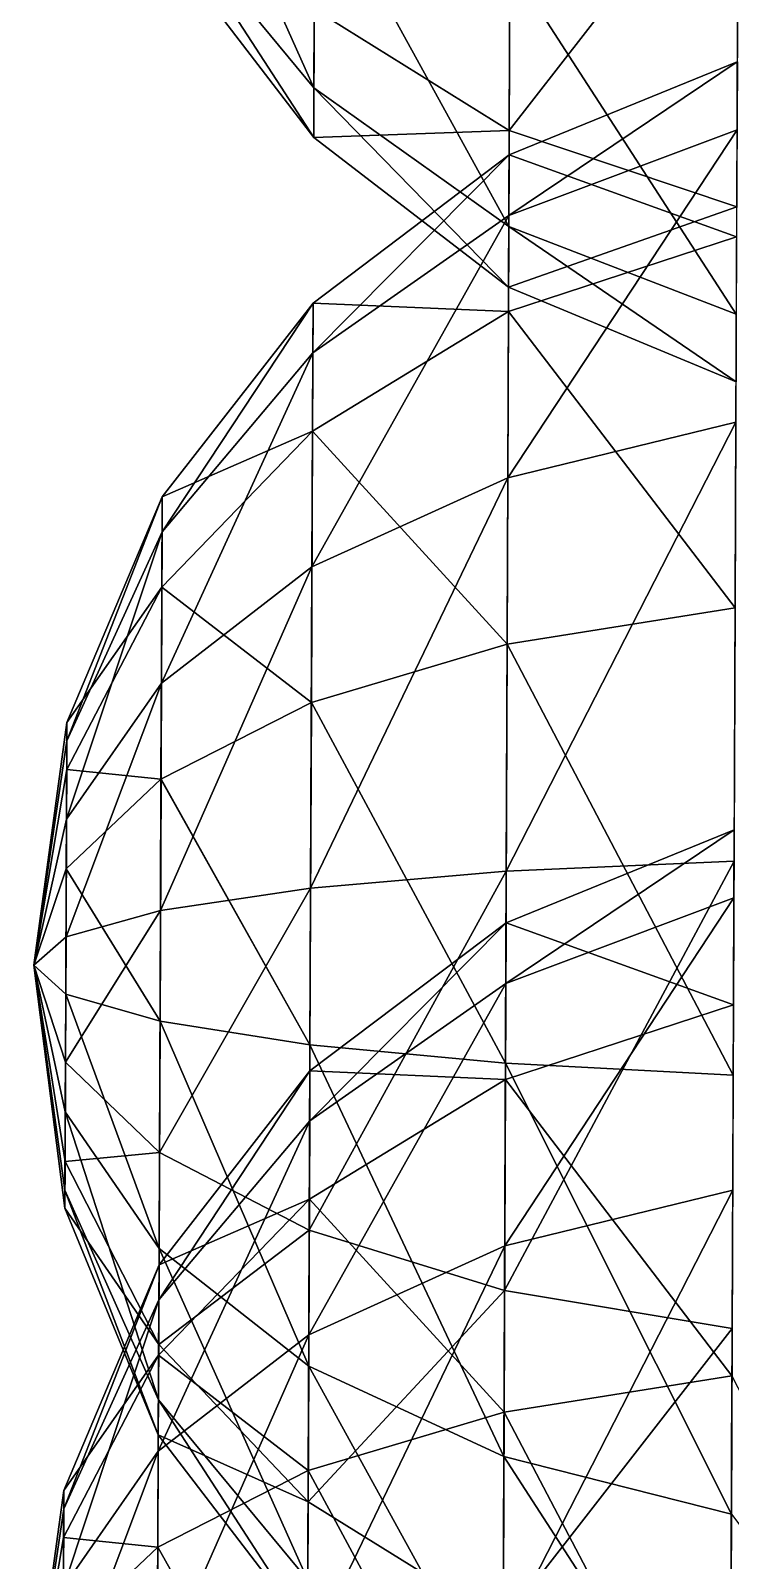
# Model space of a CAD drawing. Header units: metres. Extents: x -322 to 100, y -423 to 142.
# Drawn here: x -80.71 to -58.47, y -51.1 to -2.52 of the extents above; entities that cross this region are included whole.
import ezdxf

# ---------------------------------------------------------------- set-up
doc = ezdxf.new("R2010")
doc.units = ezdxf.units.M

msp = doc.modelspace()

# ---------------------------------------------------------------- linework, layer by layer
for points in [[(-71.706505, -4.335356, -681.155), (-76.450676, 1.392233, -678.70123), (-76.43101, 6.200439, -684.7979), (-76.43091, 6.20054, -684.7978)], [(-71.706505, -4.335356, -681.155), (-76.43101, 6.200439, -684.7979), (-71.67869, 2.464474, -689.77704), (-71.67859, 2.464574, -689.7769)], [(-65.455605, 4.867316, -648.9085), (-71.69632, -1.846344, -660.0884), (-65.4988, -5.692335, -657.23663), (-65.4987, -5.692235, -657.2365)], [(-58.22508, 3.654113, -646.1551), (-65.455605, 4.867316, -648.9085), (-65.4988, -5.692335, -657.23663), (-65.4987, -5.692235, -657.2365)], [(-58.22508, 3.654113, -646.1551), (-65.4988, -5.692335, -657.23663), (-58.27326, -8.123646, -655.4439), (-58.27316, -8.123546, -655.4438)], [(-65.51127, -8.740742, -683.0379), (-71.706505, -4.335356, -681.155), (-71.67869, 2.464474, -689.77704), (-71.67859, 2.464574, -689.7769)], [(-65.51127, -8.740742, -683.0379), (-71.67869, 2.464474, -689.77704), (-65.4772, -0.412685, -693.59766), (-65.477104, -0.412585, -693.59753)], [(-71.71296, -5.913223, -670.28827), (-76.45524, 0.276512, -671.0173), (-76.450676, 1.392233, -678.70123), (-76.45058, 1.392333, -678.7011)], [(-71.71296, -5.913223, -670.28827), (-76.450676, 1.392233, -678.70123), (-71.706505, -4.335356, -681.155), (-71.706406, -4.335256, -681.1549)], [(-71.69632, -1.846344, -660.0884), (-76.45524, 0.276512, -671.0173), (-71.71296, -5.913223, -670.28827), (-71.71286, -5.913123, -670.28815)], [(-58.287167, -11.523701, -684.22156), (-65.51127, -8.740742, -683.0379), (-65.4772, -0.412685, -693.59766), (-65.477104, -0.412585, -693.59753)], [(-58.287167, -11.523701, -684.22156), (-65.4772, -0.412685, -693.59766), (-58.24917, -2.234961, -695.9994), (-58.24907, -2.234861, -695.99927)], [(-65.4988, -5.692335, -657.23663), (-71.69632, -1.846344, -660.0884), (-71.71296, -5.913223, -670.28827), (-71.71286, -5.913123, -670.28815)], [(-58.254417, -3.517408, -940.2869), (-65.50196, -6.464094, -939.9353), (-65.509865, -8.396578, -926.6262), (-65.509766, -8.396478, -926.6261)], [(-58.254417, -3.517408, -940.2869), (-65.509865, -8.396578, -926.6262), (-58.263233, -5.672813, -925.4426), (-58.263134, -5.672713, -925.4425)], [(-58.27714, -9.072874, -954.2202), (-65.50196, -6.464094, -939.9353), (-58.254417, -3.517408, -940.2869), (-58.25432, -3.517308, -940.2868)], [(-65.51917, -10.673227, -669.7288), (-71.71296, -5.913223, -670.28827), (-71.706505, -4.335356, -681.155), (-71.706406, -4.335256, -681.1549)], [(-65.51917, -10.673227, -669.7288), (-71.706505, -4.335356, -681.155), (-65.51127, -8.740742, -683.0379), (-65.51117, -8.740642, -683.0378)], [(-65.4988, -5.692335, -657.23663), (-71.71296, -5.913223, -670.28827), (-65.51917, -10.673227, -669.7288), (-65.51907, -10.673127, -669.7287)], [(-58.263233, -5.672813, -925.4426), (-65.509865, -8.396578, -926.6262), (-65.54393, -16.724636, -916.06647), (-65.54383, -16.724537, -916.06635)], [(-58.263233, -5.672813, -925.4426), (-65.54393, -16.724636, -916.06647), (-58.30123, -14.961555, -913.66473), (-58.301132, -14.961455, -913.6646)], [(-58.27326, -8.123646, -655.4439), (-65.4988, -5.692335, -657.23663), (-65.51917, -10.673227, -669.7288), (-65.51907, -10.673127, -669.7287)], [(-65.50196, -6.464094, -939.9353), (-71.73448, -11.173267, -939.37585), (-71.74094, -12.751133, -928.5091), (-71.74084, -12.751033, -928.509)], [(-65.50196, -6.464094, -939.9353), (-71.74094, -12.751133, -928.5091), (-65.509865, -8.396578, -926.6262), (-65.509766, -8.396478, -926.6261)], [(-65.52233, -11.444988, -952.4275), (-71.73448, -11.173267, -939.37585), (-65.50196, -6.464094, -939.9353), (-65.50186, -6.463994, -939.9352)], [(-58.27714, -9.072874, -954.2202), (-65.52233, -11.444988, -952.4275), (-65.50196, -6.464094, -939.9353), (-65.50186, -6.463994, -939.9352)], [(-58.27326, -8.123646, -655.4439), (-65.51917, -10.673227, -669.7288), (-58.295982, -13.679108, -669.3772), (-58.295883, -13.679008, -669.3771)], [(-65.509865, -8.396578, -926.6262), (-71.74094, -12.751133, -928.5091), (-71.76875, -19.550964, -919.8871), (-71.768654, -19.550865, -919.88696)], [(-65.509865, -8.396578, -926.6262), (-71.76875, -19.550964, -919.8871), (-65.54393, -16.724636, -916.06647), (-65.54383, -16.724537, -916.06635)], [(-58.295982, -13.679108, -669.3772), (-65.51917, -10.673227, -669.7288), (-65.51127, -8.740742, -683.0379), (-65.51117, -8.740642, -683.0378)], [(-58.295982, -13.679108, -669.3772), (-65.51127, -8.740742, -683.0379), (-58.287167, -11.523701, -684.22156), (-58.287067, -11.523601, -684.22144)], [(-58.32532, -20.850636, -963.50903), (-65.52233, -11.444988, -952.4275), (-58.27714, -9.072874, -954.2202), (-58.277042, -9.072774, -954.2201)], [(-71.73448, -11.173267, -939.37585), (-76.52724, -17.323997, -938.64685), (-76.5318, -18.43972, -930.9629), (-76.5317, -18.439621, -930.96277)], [(-71.73448, -11.173267, -939.37585), (-76.5318, -18.43972, -930.9629), (-71.74094, -12.751133, -928.5091), (-71.74084, -12.751033, -928.509)], [(-71.751114, -15.240149, -949.57574), (-76.52724, -17.323997, -938.64685), (-71.73448, -11.173267, -939.37585), (-71.73438, -11.173167, -939.37573)], [(-65.52233, -11.444988, -952.4275), (-71.751114, -15.240149, -949.57574), (-71.73448, -11.173267, -939.37585), (-71.73438, -11.173167, -939.37573)], [(-65.56553, -22.004639, -960.7556), (-71.751114, -15.240149, -949.57574), (-65.52233, -11.444988, -952.4275), (-65.52223, -11.444888, -952.42737)], [(-58.32532, -20.850636, -963.50903), (-65.56553, -22.004639, -960.7556), (-65.52233, -11.444988, -952.4275), (-65.52223, -11.444888, -952.42737)], [(-65.52233, -11.444988, -952.4275), (-65.52233, -11.444988, -952.4275), (-65.56553, -22.004639, -960.7556), (-65.56543, -22.00454, -960.7555)], [(-71.74094, -12.751133, -928.5091), (-76.5318, -18.43972, -930.9629), (-76.55147, -23.247925, -924.8662), (-76.55137, -23.247826, -924.8661)], [(-71.74094, -12.751133, -928.5091), (-76.55147, -23.247925, -924.8662), (-71.76875, -19.550964, -919.8871), (-71.768654, -19.550865, -919.88696)], [(-58.30123, -14.961555, -913.66473), (-65.54393, -16.724636, -916.06647), (-65.59503, -29.216772, -911.0856), (-65.59493, -29.216673, -911.08545)], [(-58.30123, -14.961555, -913.66473), (-65.59503, -29.216772, -911.0856), (-58.358227, -28.894718, -908.10925), (-58.358128, -28.894619, -908.10913)], [(-71.786385, -23.862068, -956.3756), (-76.539, -20.199718, -945.85925), (-71.751114, -15.240149, -949.57574), (-71.751015, -15.240048, -949.5756)], [(-71.751114, -15.240149, -949.57574), (-76.539, -20.199718, -945.85925), (-76.52724, -17.323997, -938.64685), (-76.52714, -17.323898, -938.6467)], [(-65.56553, -22.004639, -960.7556), (-71.786385, -23.862068, -956.3756), (-71.751114, -15.240149, -949.57574), (-71.751015, -15.240048, -949.5756)], [(-71.751114, -15.240149, -949.57574), (-71.751114, -15.240149, -949.57574), (-71.786385, -23.862068, -956.3756), (-71.786285, -23.861969, -956.3755)], [(-65.54393, -16.724636, -916.06647), (-71.76875, -19.550964, -919.8871), (-71.81047, -29.750748, -915.8202), (-71.81037, -29.750648, -915.82007)], [(-65.54393, -16.724636, -916.06647), (-71.81047, -29.750748, -915.8202), (-65.59503, -29.216772, -911.0856), (-65.59493, -29.216673, -911.08545)], [(-76.52724, -17.323997, -938.64685), (-79.55362, -24.497128, -937.7979), (-79.555984, -25.074669, -933.8204), (-79.555885, -25.07457, -933.82025)], [(-76.52724, -17.323997, -938.64685), (-79.555984, -25.074669, -933.8204), (-76.5318, -18.43972, -930.9629), (-76.5317, -18.439621, -930.96277)], [(-76.539, -20.199718, -945.85925), (-79.55362, -24.497128, -937.7979), (-76.52724, -17.323997, -938.64685), (-76.52714, -17.323898, -938.6467)], [(-76.5318, -18.43972, -930.9629), (-79.555984, -25.074669, -933.8204), (-79.56616, -27.56358, -930.6645), (-79.56606, -27.56348, -930.66437)], [(-76.5318, -18.43972, -930.9629), (-79.56616, -27.56358, -930.6645), (-76.55147, -23.247925, -924.8662), (-76.55137, -23.247826, -924.8661)], [(-71.76875, -19.550964, -919.8871), (-76.55147, -23.247925, -924.8662), (-76.58097, -30.460262, -921.9905), (-76.58087, -30.460163, -921.99036)], [(-71.76875, -19.550964, -919.8871), (-76.58097, -30.460262, -921.9905), (-71.81047, -29.750748, -915.8202), (-71.81037, -29.750648, -915.82007)], [(-76.56394, -26.296337, -950.6675), (-79.55971, -25.98571, -941.5313), (-76.539, -20.199718, -945.85925), (-76.5389, -20.19962, -945.85913)], [(-76.539, -20.199718, -945.85925), (-79.55971, -25.98571, -941.5313), (-79.55362, -24.497128, -937.7979), (-79.55352, -24.497028, -937.7978)], [(-71.786385, -23.862068, -956.3756), (-76.56394, -26.296337, -950.6675), (-76.539, -20.199718, -945.85925), (-76.5389, -20.19962, -945.85913)], [(-76.539, -20.199718, -945.85925), (-76.539, -20.199718, -945.85925), (-76.56394, -26.296337, -950.6675), (-76.56384, -26.296238, -950.66736)], [(-58.386044, -35.694836, -965.6644), (-65.56553, -22.004639, -960.7556), (-58.32532, -20.850636, -963.50903), (-58.325222, -20.850536, -963.5089)], [(-65.61997, -35.31359, -962.6881), (-71.786385, -23.862068, -956.3756), (-65.56553, -22.004639, -960.7556), (-65.56543, -22.00454, -960.7555)], [(-58.386044, -35.694836, -965.6644), (-65.61997, -35.31359, -962.6881), (-65.56553, -22.004639, -960.7556), (-65.56543, -22.00454, -960.7555)], [(-76.55147, -23.247925, -924.8662), (-79.56616, -27.56358, -930.6645), (-79.581436, -31.296959, -929.1759), (-79.58134, -31.29686, -929.1758)], [(-76.55147, -23.247925, -924.8662), (-79.581436, -31.296959, -929.1759), (-76.58097, -30.460262, -921.9905), (-76.58087, -30.460163, -921.99036)], [(-71.83083, -34.728783, -957.9535), (-76.56394, -26.296337, -950.6675), (-71.786385, -23.862068, -956.3756), (-71.786285, -23.861969, -956.3755)], [(-65.61997, -35.31359, -962.6881), (-71.83083, -34.728783, -957.9535), (-71.786385, -23.862068, -956.3756), (-71.786285, -23.861969, -956.3755)], [(-79.55971, -25.98571, -941.5313), (-80.607376, -32.20382, -936.88684), (-79.55362, -24.497128, -937.7979), (-79.55352, -24.497028, -937.7978)], [(-79.55362, -24.497128, -937.7979), (-80.607376, -32.20382, -936.88684), (-79.555984, -25.074669, -933.8204), (-79.555885, -25.07457, -933.82025)], [(-79.555984, -25.074669, -933.8204), (-80.607376, -32.20382, -936.88684), (-79.56616, -27.56358, -930.6645), (-79.56606, -27.56348, -930.66437)], [(-79.57262, -29.141552, -944.02026), (-80.607376, -32.20382, -936.88684), (-79.55971, -25.98571, -941.5313), (-79.55961, -25.985611, -941.5312)], [(-76.56394, -26.296337, -950.6675), (-79.57262, -29.141552, -944.02026), (-79.55971, -25.98571, -941.5313), (-79.55961, -25.985611, -941.5312)], [(-76.595375, -33.980263, -951.7832), (-79.57262, -29.141552, -944.02026), (-76.56394, -26.296337, -950.6675), (-76.56384, -26.296238, -950.66736)], [(-71.83083, -34.728783, -957.9535), (-76.595375, -33.980263, -951.7832), (-76.56394, -26.296337, -950.6675), (-76.56384, -26.296238, -950.66736)], [(-79.56616, -27.56358, -930.6645), (-80.607376, -32.20382, -936.88684), (-79.581436, -31.296959, -929.1759), (-79.58134, -31.29686, -929.1758)], [(-58.354164, -27.903059, -772.34247), (-65.60171, -30.849745, -771.99084), (-65.60961, -32.782227, -758.68176), (-65.60951, -32.782127, -758.68164)], [(-58.354164, -27.903059, -772.34247), (-65.60961, -32.782227, -758.68176), (-58.36298, -30.058464, -757.49817), (-58.36288, -30.058365, -757.49805)], [(-58.37689, -33.458527, -786.27576), (-65.60171, -30.849745, -771.99084), (-58.354164, -27.903059, -772.34247), (-58.354065, -27.90296, -772.34235)], [(-79.58888, -33.119045, -944.5978), (-80.607376, -32.20382, -936.88684), (-79.57262, -29.141552, -944.02026), (-79.57252, -29.141453, -944.02014)], [(-76.595375, -33.980263, -951.7832), (-79.58888, -33.119045, -944.5978), (-79.57262, -29.141552, -944.02026), (-79.57252, -29.141453, -944.02014)], [(-58.358227, -28.894718, -908.10925), (-65.59503, -29.216772, -911.0856), (-65.649475, -42.52572, -913.01807), (-65.649376, -42.52562, -913.01794)], [(-58.358227, -28.894718, -908.10925), (-65.649475, -42.52572, -913.01807), (-58.41895, -43.738922, -910.26465), (-58.41885, -43.738823, -910.2645)], [(-65.59503, -29.216772, -911.0856), (-71.81047, -29.750748, -915.8202), (-71.85492, -40.61746, -917.3981), (-71.85482, -40.61736, -917.39795)], [(-65.59503, -29.216772, -911.0856), (-71.85492, -40.61746, -917.3981), (-65.649475, -42.52572, -913.01807), (-65.649376, -42.52562, -913.01794)], [(-71.81047, -29.750748, -915.8202), (-76.58097, -30.460262, -921.9905), (-76.612404, -38.144188, -923.1062), (-76.612305, -38.14409, -923.1061)], [(-71.81047, -29.750748, -915.8202), (-76.612404, -38.144188, -923.1062), (-71.85492, -40.61746, -917.3981), (-71.85482, -40.61736, -917.39795)], [(-58.36298, -30.058464, -757.49817), (-65.60961, -32.782227, -758.68176), (-65.64368, -41.110287, -748.122), (-65.64358, -41.110188, -748.1219)], [(-58.36298, -30.058464, -757.49817), (-65.64368, -41.110287, -748.122), (-58.400978, -39.347206, -745.7203), (-58.40088, -39.347107, -745.72015)], [(-76.58097, -30.460262, -921.9905), (-79.581436, -31.296959, -929.1759), (-79.5977, -35.274452, -929.7534), (-79.5976, -35.274353, -929.7533)], [(-76.58097, -30.460262, -921.9905), (-79.5977, -35.274452, -929.7534), (-76.612404, -38.144188, -923.1062), (-76.612305, -38.14409, -923.1061)], [(-65.60171, -30.849745, -771.99084), (-71.83423, -35.558918, -771.4314), (-71.84068, -37.136784, -760.56464), (-71.84058, -37.136684, -760.5645)], [(-65.60171, -30.849745, -771.99084), (-71.84068, -37.136784, -760.56464), (-65.60961, -32.782227, -758.68176), (-65.60951, -32.782127, -758.68164)], [(-65.62208, -35.83064, -784.48303), (-71.83423, -35.558918, -771.4314), (-65.60171, -30.849745, -771.99084), (-65.60161, -30.849646, -771.9907)], [(-58.37689, -33.458527, -786.27576), (-65.62208, -35.83064, -784.48303), (-65.60171, -30.849745, -771.99084), (-65.60161, -30.849646, -771.9907)], [(-79.581436, -31.296959, -929.1759), (-80.607376, -32.20382, -936.88684), (-79.5977, -35.274452, -929.7534), (-79.5976, -35.274353, -929.7533)], [(-79.5977, -35.274452, -929.7534), (-80.607376, -32.20382, -936.88684), (-79.61061, -38.43029, -932.2424), (-79.61051, -38.43019, -932.24225)], [(-79.61061, -38.43029, -932.2424), (-80.607376, -32.20382, -936.88684), (-79.6167, -39.918873, -935.97577), (-79.6166, -39.918774, -935.97565)], [(-79.6167, -39.918873, -935.97577), (-80.607376, -32.20382, -936.88684), (-79.614334, -39.341335, -939.9533), (-79.614235, -39.341236, -939.9532)], [(-79.614334, -39.341335, -939.9533), (-80.607376, -32.20382, -936.88684), (-79.60416, -36.852425, -943.1092), (-79.60406, -36.852325, -943.1091)], [(-79.60416, -36.852425, -943.1092), (-80.607376, -32.20382, -936.88684), (-79.58888, -33.119045, -944.5978), (-79.58878, -33.118946, -944.59766)], [(-65.60961, -32.782227, -758.68176), (-71.84068, -37.136784, -760.56464), (-71.8685, -43.936615, -751.9426), (-71.8684, -43.936516, -751.9425)], [(-65.60961, -32.782227, -758.68176), (-71.8685, -43.936615, -751.9426), (-65.64368, -41.110287, -748.122), (-65.64358, -41.110188, -748.1219)], [(-76.62488, -41.192596, -948.9075), (-79.60416, -36.852425, -943.1092), (-79.58888, -33.119045, -944.5978), (-79.58878, -33.118946, -944.59766)], [(-76.62488, -41.192596, -948.9075), (-79.58888, -33.119045, -944.5978), (-76.595375, -33.980263, -951.7832), (-76.595276, -33.980164, -951.7831)], [(-58.425068, -45.236286, -795.5646), (-65.62208, -35.83064, -784.48303), (-58.37689, -33.458527, -786.27576), (-58.37679, -33.458427, -786.27563)], [(-71.87256, -44.928562, -953.8866), (-76.62488, -41.192596, -948.9075), (-76.595375, -33.980263, -951.7832), (-76.595276, -33.980164, -951.7831)], [(-71.87256, -44.928562, -953.8866), (-76.595375, -33.980263, -951.7832), (-71.83083, -34.728783, -957.9535), (-71.830734, -34.728683, -957.95337)], [(-65.671074, -47.80572, -957.7072), (-71.87256, -44.928562, -953.8866), (-71.83083, -34.728783, -957.9535), (-71.830734, -34.728683, -957.95337)], [(-65.671074, -47.80572, -957.7072), (-71.83083, -34.728783, -957.9535), (-65.61997, -35.31359, -962.6881), (-65.61987, -35.31349, -962.688)], [(-76.612404, -38.144188, -923.1062), (-79.5977, -35.274452, -929.7534), (-79.61061, -38.43029, -932.2424), (-79.61051, -38.43019, -932.24225)], [(-58.44304, -49.628, -960.10895), (-65.671074, -47.80572, -957.7072), (-65.61997, -35.31359, -962.6881), (-65.61987, -35.31349, -962.688)], [(-58.44304, -49.628, -960.10895), (-65.61997, -35.31359, -962.6881), (-58.386044, -35.694836, -965.6644), (-58.385944, -35.694736, -965.6643)], [(-71.83423, -35.558918, -771.4314), (-76.62698, -41.70965, -770.7024), (-76.631546, -42.82537, -763.01843), (-76.63145, -42.82527, -763.0183)], [(-71.83423, -35.558918, -771.4314), (-76.631546, -42.82537, -763.01843), (-71.84068, -37.136784, -760.56464), (-71.84058, -37.136684, -760.5645)], [(-71.85086, -39.6258, -781.6313), (-76.62698, -41.70965, -770.7024), (-71.83423, -35.558918, -771.4314), (-71.83413, -35.55882, -771.4313)], [(-65.62208, -35.83064, -784.48303), (-71.85086, -39.6258, -781.6313), (-71.83423, -35.558918, -771.4314), (-71.83413, -35.55882, -771.4313)], [(-65.665276, -46.39029, -792.81116), (-71.85086, -39.6258, -781.6313), (-65.62208, -35.83064, -784.48303), (-65.62198, -35.83054, -784.4829)], [(-58.425068, -45.236286, -795.5646), (-65.665276, -46.39029, -792.81116), (-65.62208, -35.83064, -784.48303), (-65.62198, -35.83054, -784.4829)], [(-65.62208, -35.83064, -784.48303), (-65.62208, -35.83064, -784.48303), (-65.665276, -46.39029, -792.81116), (-65.66518, -46.39019, -792.81104)], [(-76.64455, -46.0008, -942.8108), (-79.614334, -39.341335, -939.9533), (-79.60416, -36.852425, -943.1092), (-79.60406, -36.852325, -943.1091)], [(-76.64455, -46.0008, -942.8108), (-79.60416, -36.852425, -943.1092), (-76.62488, -41.192596, -948.9075), (-76.62478, -41.192497, -948.90735)], [(-71.84068, -37.136784, -760.56464), (-76.631546, -42.82537, -763.01843), (-76.651215, -47.633575, -756.92175), (-76.651115, -47.633476, -756.92163)], [(-71.84068, -37.136784, -760.56464), (-76.651215, -47.633575, -756.92175), (-71.8685, -43.936615, -751.9426), (-71.8684, -43.936516, -751.9425)], [(-76.612404, -38.144188, -923.1062), (-79.61061, -38.43029, -932.2424), (-76.637344, -44.240803, -927.9144), (-76.637245, -44.240704, -927.9143)], [(-71.85492, -40.61746, -917.3981), (-76.612404, -38.144188, -923.1062), (-76.637344, -44.240803, -927.9144), (-76.637245, -44.240704, -927.9143)], [(-76.637344, -44.240803, -927.9144), (-79.61061, -38.43029, -932.2424), (-79.6167, -39.918873, -935.97577), (-79.6166, -39.918774, -935.97565)], [(-76.64911, -47.116524, -935.12683), (-79.6167, -39.918873, -935.97577), (-79.614334, -39.341335, -939.9533), (-79.614235, -39.341236, -939.9532)], [(-76.64911, -47.116524, -935.12683), (-79.614334, -39.341335, -939.9533), (-76.64455, -46.0008, -942.8108), (-76.64445, -46.0007, -942.81067)], [(-58.400978, -39.347206, -745.7203), (-65.64368, -41.110287, -748.122), (-65.69478, -53.602425, -743.1411), (-65.69468, -53.602325, -743.141)], [(-58.400978, -39.347206, -745.7203), (-65.69478, -53.602425, -743.1411), (-58.457973, -53.28037, -740.1648), (-58.457874, -53.28027, -740.1647)], [(-71.88613, -48.24772, -788.43115), (-76.63875, -44.58537, -777.9148), (-71.85086, -39.6258, -781.6313), (-71.85076, -39.6257, -781.63116)], [(-71.85086, -39.6258, -781.6313), (-76.63875, -44.58537, -777.9148), (-76.62698, -41.70965, -770.7024), (-76.626884, -41.70955, -770.7023)], [(-65.665276, -46.39029, -792.81116), (-71.88613, -48.24772, -788.43115), (-71.85086, -39.6258, -781.6313), (-71.85076, -39.6257, -781.63116)], [(-71.85086, -39.6258, -781.6313), (-71.85086, -39.6258, -781.6313), (-71.88613, -48.24772, -788.43115), (-71.88603, -48.24762, -788.431)], [(-76.637344, -44.240803, -927.9144), (-79.6167, -39.918873, -935.97577), (-76.64911, -47.116524, -935.12683), (-76.64901, -47.116425, -935.1267)], [(-71.85492, -40.61746, -917.3981), (-76.637344, -44.240803, -927.9144), (-71.8902, -49.23938, -924.19794), (-71.8901, -49.23928, -924.1978)], [(-65.649475, -42.52572, -913.01807), (-71.85492, -40.61746, -917.3981), (-71.8902, -49.23938, -924.19794), (-71.8901, -49.23928, -924.1978)], [(-71.900375, -51.728394, -945.2646), (-76.64455, -46.0008, -942.8108), (-76.62488, -41.192596, -948.9075), (-76.62478, -41.192497, -948.90735)], [(-71.900375, -51.728394, -945.2646), (-76.62488, -41.192596, -948.9075), (-71.87256, -44.928562, -953.8866), (-71.87246, -44.928463, -953.8865)], [(-65.64368, -41.110287, -748.122), (-71.8685, -43.936615, -751.9426), (-71.91022, -54.1364, -747.87573), (-71.91012, -54.1363, -747.8756)], [(-65.64368, -41.110287, -748.122), (-71.91022, -54.1364, -747.87573), (-65.69478, -53.602425, -743.1411), (-65.69468, -53.602325, -743.141)], [(-76.62698, -41.70965, -770.7024), (-79.653366, -48.88278, -769.85345), (-79.65573, -49.46032, -765.8759), (-79.65563, -49.46022, -765.8758)], [(-76.62698, -41.70965, -770.7024), (-79.65573, -49.46032, -765.8759), (-76.631546, -42.82537, -763.01843), (-76.63145, -42.82527, -763.0183)], [(-76.63875, -44.58537, -777.9148), (-79.653366, -48.88278, -769.85345), (-76.62698, -41.70965, -770.7024), (-76.626884, -41.70955, -770.7023)], [(-65.649475, -42.52572, -913.01807), (-71.8902, -49.23938, -924.19794), (-65.69267, -53.085373, -921.3462), (-65.69257, -53.085274, -921.34607)], [(-58.41895, -43.738922, -910.26465), (-65.649475, -42.52572, -913.01807), (-65.69267, -53.085373, -921.3462), (-65.69257, -53.085274, -921.34607)], [(-76.631546, -42.82537, -763.01843), (-79.65573, -49.46032, -765.8759), (-79.66591, -51.94923, -762.72003), (-79.66581, -51.94913, -762.7199)], [(-76.631546, -42.82537, -763.01843), (-79.66591, -51.94923, -762.72003), (-76.651215, -47.633575, -756.92175), (-76.651115, -47.633476, -756.92163)], [(-71.8685, -43.936615, -751.9426), (-76.651215, -47.633575, -756.92175), (-76.68072, -54.845913, -754.046), (-76.68062, -54.845814, -754.0459)], [(-71.8685, -43.936615, -751.9426), (-76.68072, -54.845913, -754.046), (-71.91022, -54.1364, -747.87573), (-71.91012, -54.1363, -747.8756)], [(-58.41895, -43.738922, -910.26465), (-65.69267, -53.085373, -921.3462), (-58.46713, -55.51668, -919.55347), (-58.46703, -55.516582, -919.55334)], [(-76.66369, -50.681988, -782.723), (-79.659454, -50.37136, -773.58685), (-76.63875, -44.58537, -777.9148), (-76.63865, -44.58527, -777.9147)], [(-76.63875, -44.58537, -777.9148), (-79.659454, -50.37136, -773.58685), (-79.653366, -48.88278, -769.85345), (-79.65327, -48.88268, -769.85333)], [(-71.88613, -48.24772, -788.43115), (-76.66369, -50.681988, -782.723), (-76.63875, -44.58537, -777.9148), (-76.63865, -44.58527, -777.9147)], [(-76.63875, -44.58537, -777.9148), (-76.63875, -44.58537, -777.9148), (-76.66369, -50.681988, -782.723), (-76.66359, -50.68189, -782.7229)], [(-71.8902, -49.23938, -924.19794), (-76.637344, -44.240803, -927.9144), (-76.64911, -47.116524, -935.12683), (-76.64901, -47.116425, -935.1267)], [(-65.70514, -56.133778, -947.14746), (-71.900375, -51.728394, -945.2646), (-71.87256, -44.928562, -953.8866), (-71.87246, -44.928463, -953.8865)], [(-65.70514, -56.133778, -947.14746), (-71.87256, -44.928562, -953.8866), (-65.671074, -47.80572, -957.7072), (-65.670975, -47.805622, -957.7071)], [(-58.48579, -60.080486, -797.72), (-65.665276, -46.39029, -792.81116), (-58.425068, -45.236286, -795.5646), (-58.42497, -45.236187, -795.56445)], [(-50.72177, -60.232193, -798.73517), (-58.48579, -60.080486, -797.72), (-58.425068, -45.236286, -795.5646), (-58.42497, -45.236187, -795.56445)], [(-71.90683, -53.30626, -934.3978), (-76.64911, -47.116524, -935.12683), (-76.64455, -46.0008, -942.8108), (-76.64445, -46.0007, -942.81067)], [(-71.90683, -53.30626, -934.3978), (-76.64455, -46.0008, -942.8108), (-71.900375, -51.728394, -945.2646), (-71.900276, -51.728294, -945.26447)], [(-65.71972, -59.69924, -794.74365), (-71.88613, -48.24772, -788.43115), (-65.665276, -46.39029, -792.81116), (-65.66518, -46.39019, -792.81104)], [(-58.48579, -60.080486, -797.72), (-65.71972, -59.69924, -794.74365), (-65.665276, -46.39029, -792.81116), (-65.66518, -46.39019, -792.81104)], [(-71.8902, -49.23938, -924.19794), (-76.64911, -47.116524, -935.12683), (-71.90683, -53.30626, -934.3978), (-71.90673, -53.30616, -934.3977)], [(-76.651215, -47.633575, -756.92175), (-79.66591, -51.94923, -762.72003), (-79.68118, -55.68261, -761.23145), (-79.68108, -55.68251, -761.2313)], [(-76.651215, -47.633575, -756.92175), (-79.68118, -55.68261, -761.23145), (-76.68072, -54.845913, -754.046), (-76.68062, -54.845814, -754.0459)], [(-58.481037, -58.916737, -948.3311), (-65.70514, -56.133778, -947.14746), (-65.671074, -47.80572, -957.7072), (-65.670975, -47.805622, -957.7071)], [(-58.481037, -58.916737, -948.3311), (-65.671074, -47.80572, -957.7072), (-58.44304, -49.628, -960.10895), (-58.44294, -49.6279, -960.1088)], [(-71.93058, -59.114433, -790.00903), (-76.66369, -50.681988, -782.723), (-71.88613, -48.24772, -788.43115), (-71.88603, -48.24762, -788.431)], [(-65.71972, -59.69924, -794.74365), (-71.93058, -59.114433, -790.00903), (-71.88613, -48.24772, -788.43115), (-71.88603, -48.24762, -788.431)], [(-79.659454, -50.37136, -773.58685), (-80.70712, -56.58947, -768.9424), (-79.653366, -48.88278, -769.85345), (-79.65327, -48.88268, -769.85333)], [(-79.653366, -48.88278, -769.85345), (-80.70712, -56.58947, -768.9424), (-79.65573, -49.46032, -765.8759), (-79.65563, -49.46022, -765.8758)], [(-79.65573, -49.46032, -765.8759), (-80.70712, -56.58947, -768.9424), (-79.66591, -51.94923, -762.72003), (-79.66581, -51.94913, -762.7199)], [(-65.69267, -53.085373, -921.3462), (-71.8902, -49.23938, -924.19794), (-71.90683, -53.30626, -934.3978), (-71.90673, -53.30616, -934.3977)], [(-50.720367, -59.88762, -948.7348), (-58.481037, -58.916737, -948.3311), (-58.44304, -49.628, -960.10895), (-58.44294, -49.6279, -960.1088)], [(-79.67236, -53.527203, -776.0758), (-80.70712, -56.58947, -768.9424), (-79.659454, -50.37136, -773.58685), (-79.659355, -50.37126, -773.58673)], [(-76.66369, -50.681988, -782.723), (-79.67236, -53.527203, -776.0758), (-79.659454, -50.37136, -773.58685), (-79.659355, -50.37126, -773.58673)], [(-76.69512, -58.365913, -783.83875), (-79.67236, -53.527203, -776.0758), (-76.66369, -50.681988, -782.723), (-76.66359, -50.68189, -782.7229)], [(-71.93058, -59.114433, -790.00903), (-76.69512, -58.365913, -783.83875), (-76.66369, -50.681988, -782.723), (-76.66359, -50.68189, -782.7229)]]:
    msp.add_3dface(points)

doc.saveas('drawing.dxf')
